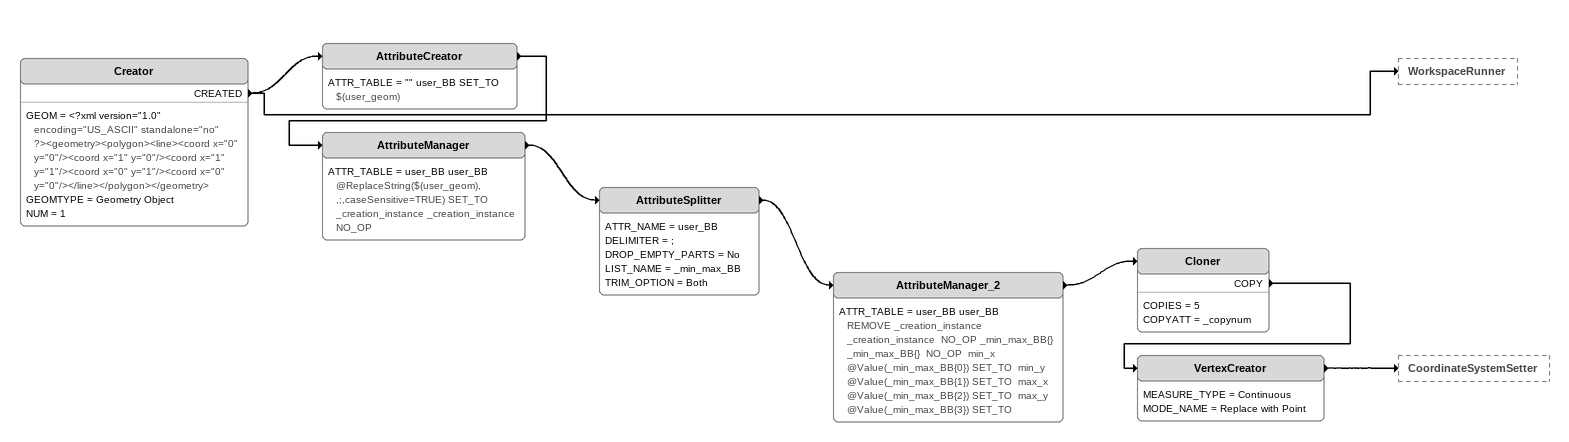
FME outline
Creator
    GEOM = <?xml version="1.0" encoding="US_ASCII" standalone="no" ?><geometry><polygon><line><coord x="0" y="0"/><coord x="1" y="0"/><coord x="1" y="1"/><coord x="0" y="1"/><coord x="0" y="0"/></line></polygon></geometry>
    GEOMTYPE = Geometry Object
    NUM = 1
    CREATED -> WorkspaceRunner
    CREATED -> AttributeCreator
AttributeCreator
    ATTR_TABLE = "" user_BB SET_TO $(user_geom)
    -> AttributeManager
AttributeManager
    ATTR_TABLE = user_BB user_BB @ReplaceString($(user_geom), ,;,caseSensitive=TRUE) SET_TO _creation_instance _creation_instance  NO_OP
    -> AttributeSplitter
AttributeSplitter
    ATTR_NAME = user_BB
    DELIMITER = ;
    DROP_EMPTY_PARTS = No
    LIST_NAME = _min_max_BB
    TRIM_OPTION = Both
    -> AttributeManager_2
AttributeManager_2
    ATTR_TABLE = user_BB user_BB  REMOVE _creation_instance _creation_instance  NO_OP _min_max_BB{} _min_max_BB{}  NO_OP  min_x @Value(_min_max_BB{0}) SET_TO  min_y @Value(_min_max_BB{1}) SET_TO  max_x @Value(_min_max_BB{2}) SET_TO  max_y @Value(_min_max_BB{3}) SET_TO
    -> Cloner
Cloner
    COPIES = 5
    COPYATT = _copynum
    COPY -> VertexCreator
VertexCreator
    MEASURE_TYPE = Continuous
    MODE_NAME = Replace with Point
    -> CoordinateSystemSetter
